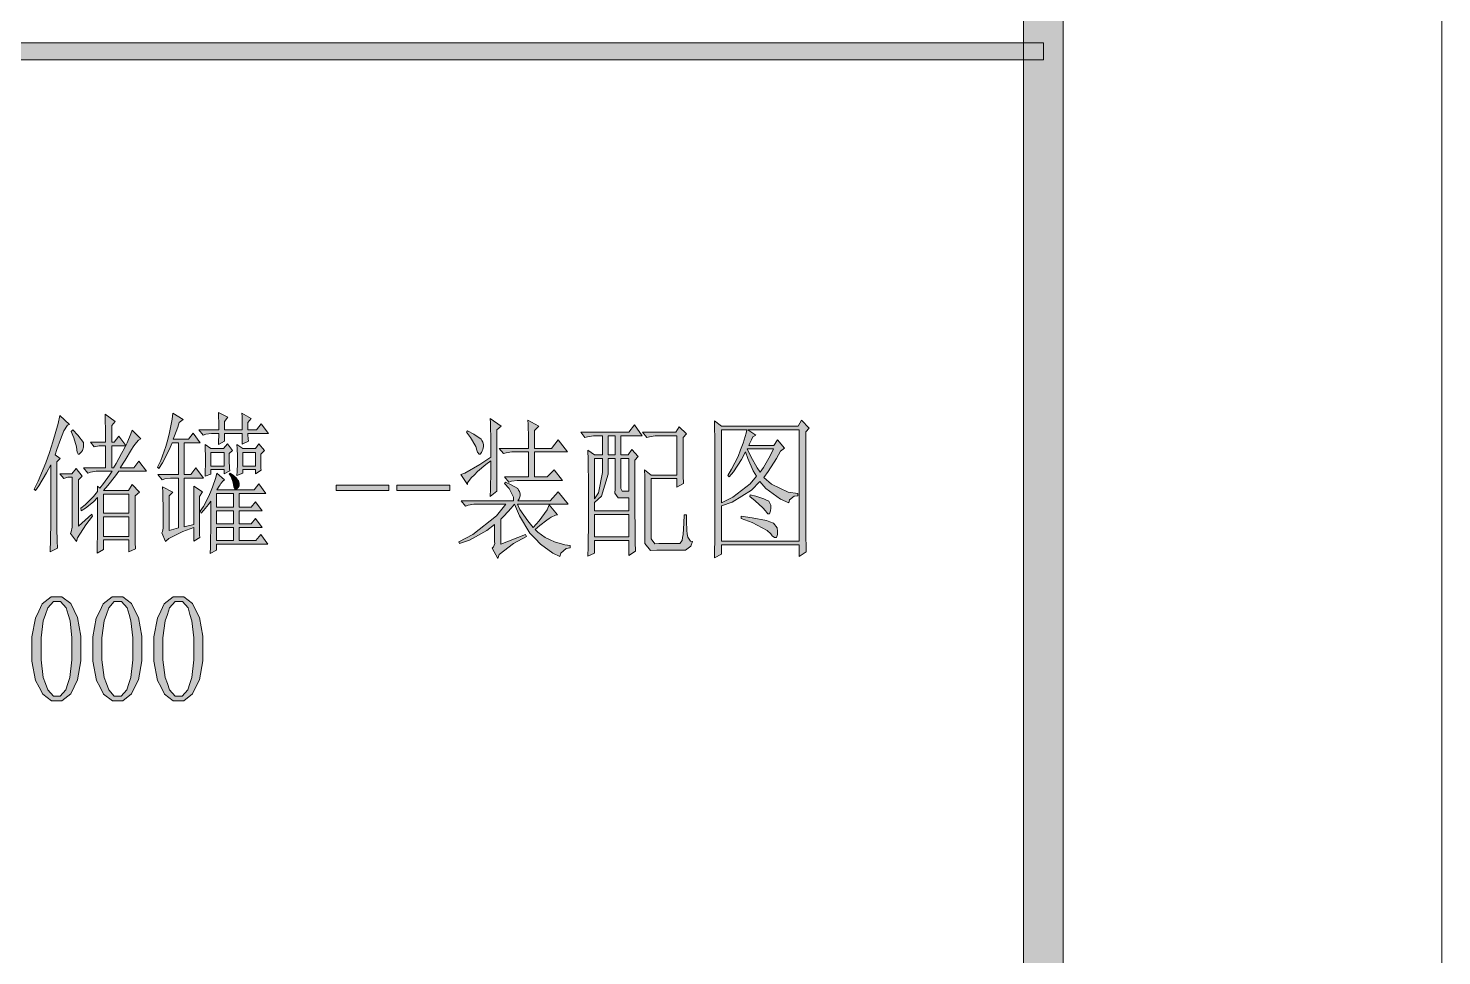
# Model space of a CAD drawing. Header units: millimetres. Extents: x 0 to 829, y 0 to 586.
# Drawn here: x 794.17 to 829.15, y 25.76 to 48.71 of the extents above; entities that cross this region are included whole.
import ezdxf

# ---------------------------------------------------------------- set-up
doc = ezdxf.new("R2010")
doc.units = ezdxf.units.MM

msp = doc.modelspace()

# ---------------------------------------------------------------- hatches: boundary and pattern name
h = msp.add_hatch(color=0)
h.dxf.hatch_style = 2
h.paths.add_polyline_path([(819.788528, 9.36625), (818.80075, 10.3505), (818.80075, 575.281778), (819.788528, 576.266028)])
h = msp.add_hatch(color=0)
h.dxf.hatch_style = 2
h.paths.add_polyline_path([(819.294639, 48.351722), (819.294639, 47.928389), (769.958667, 47.928389), (769.958667, 48.351722)])
h = msp.add_hatch(color=0)
h.dxf.hatch_style = 2
h.paths.add_polyline_path([(798.265556, 36.434889), (798.265556, 37.376806), (798.487806, 37.24275), (798.406667, 37.126333), (798.406667, 37.009917), (798.406667, 36.727694), (798.406667, 36.565417), (798.406667, 36.403139), (798.410194, 36.177361), (798.41725, 36.110333), (798.265556, 36.022139), (798.265556, 36.360806), (797.997444, 36.2585), (797.651722, 36.082111), (797.567056, 36.008028), (797.475333, 36.22675), (797.492972, 36.2585), (797.510611, 36.339639), (797.510611, 36.389028), (797.510611, 36.741806), (797.503556, 37.228639), (797.4965, 37.362694), (797.746972, 37.228639), (797.662306, 37.140444), (797.662306, 36.286722), (797.888083, 36.346694), (797.888083, 37.581417), (797.768139, 37.581417), (797.694056, 37.581417), (797.549417, 37.56025), (797.485917, 37.539083), (797.380083, 37.669611), (797.888083, 37.669611), (797.888083, 38.452778), (797.732861, 38.452778), (797.662306, 38.276389), (797.4965, 37.958889), (797.404778, 37.817778), (797.3695, 37.849528), (797.450639, 38.018861), (797.577639, 38.361056), (797.6235, 38.533917), (797.665833, 38.706778), (797.729333, 39.034861), (797.746972, 39.190083), (798.0045, 39.027806), (797.90925, 38.953722), (797.870444, 38.837306), (797.792833, 38.629167), (797.757556, 38.540972), (798.135028, 38.540972), (798.251444, 38.689139), (798.427833, 38.452778), (798.029194, 38.452778), (798.029194, 37.669611), (798.195, 37.669611), (798.322, 37.831889), (798.5125, 37.581417), (798.029194, 37.581417), (798.029194, 36.374917)])
h = msp.add_hatch(color=0)
h.dxf.hatch_style = 2
h.paths.add_polyline_path([(799.465, 38.777333), (799.465, 38.900806), (799.461472, 39.108944), (799.454417, 39.190083), (799.690778, 39.056028), (799.606111, 38.953722), (799.606111, 38.777333), (799.817778, 38.777333), (799.937722, 38.921972), (800.114111, 38.685611), (799.606111, 38.685611), (799.606111, 38.650333), (799.613167, 38.555083), (799.620222, 38.495111), (799.465, 38.421028), (799.465, 38.685611), (799.031083, 38.685611), (799.031083, 38.495111), (798.875861, 38.406917), (798.882917, 38.495111), (798.889972, 38.636222), (798.889972, 38.685611), (798.780611, 38.685611), (798.706528, 38.685611), (798.565417, 38.664444), (798.498389, 38.643278), (798.392556, 38.777333), (798.889972, 38.777333), (798.889972, 38.921972), (798.882917, 39.137167), (798.875861, 39.204194), (799.112222, 39.08425), (799.031083, 38.981944), (799.031083, 38.777333)])
h = msp.add_hatch(color=0)
h.dxf.hatch_style = 2
h.paths.add_polyline_path([(794.716611, 35.757556), (794.723667, 36.064472), (794.730722, 36.477222), (794.730722, 36.579528), (794.730722, 37.905972), (794.624889, 37.708417), (794.434389, 37.390917), (794.35325, 37.2745), (794.317972, 37.302722), (794.41675, 37.500278), (794.60725, 37.958889), (794.695444, 38.216417), (794.783639, 38.473944), (794.910639, 38.932556), (794.952972, 39.130111), (795.189333, 38.907861), (795.139944, 38.886694), (795.05175, 38.752639), (795.012944, 38.643278), (794.970611, 38.533917), (794.882417, 38.2905), (794.836556, 38.156444), (794.963556, 38.06825), (794.882417, 37.980056), (794.882417, 36.463111), (794.882417, 36.336111), (794.889472, 36.029194), (794.893, 35.84575)])
h = msp.add_hatch(color=0)
h.paths.add_polyline_path([(795.873722, 35.725806), (795.87725, 35.902194), (795.884306, 36.184417), (795.884306, 36.286722), (795.884306, 37.098111), (795.789056, 36.995806), (795.587972, 36.833528), (795.482139, 36.773556), (795.471556, 36.833528), (795.577389, 36.921722), (795.782, 37.126333), (795.884306, 37.246278), (795.884306, 37.376806), (795.944278, 37.334472), (796.032472, 37.443833), (796.184167, 37.651972), (796.247667, 37.747222), (795.930167, 37.747222), (795.856083, 37.747222), (795.711444, 37.722528), (795.647944, 37.701361), (795.542111, 37.835417), (796.085389, 37.835417), (796.085389, 38.378694), (795.930167, 38.378694), (795.803167, 38.350472), (795.707917, 38.466889), (796.085389, 38.466889), (796.085389, 38.724417), (796.078333, 39.070139), (796.071278, 39.158333), (796.318222, 38.981944), (796.237083, 38.879639), (796.237083, 38.466889), (796.297056, 38.466889), (796.413472, 38.615056), (796.582806, 38.389278), (796.589861, 38.378694), (796.579278, 38.378694), (796.237083, 38.378694), (796.237083, 37.835417), (796.282944, 37.835417), (796.349972, 37.944778), (796.4805, 38.188194), (796.551056, 38.318722), (796.579278, 38.378694), (796.582806, 38.389278), (796.618083, 38.452778), (796.713333, 38.675028), (796.745083, 38.763222), (796.95675, 38.555083), (796.903833, 38.519806), (796.808583, 38.413972), (796.76625, 38.350472), (796.727444, 38.283444), (796.568694, 38.025917), (796.44875, 37.835417), (796.780361, 37.835417), (796.907361, 37.997694), (797.097861, 37.747222), (796.413472, 37.747222), (796.332333, 37.634333), (796.141833, 37.397972), (796.036, 37.2745), (796.649833, 37.2745), (796.745083, 37.419139), (796.921472, 37.228639), (796.815639, 37.140444), (796.815639, 36.314944), (796.815639, 36.233806), (796.819167, 35.990389), (796.826222, 35.828111), (796.660417, 35.757556), (796.660417, 36.050361), (796.036, 36.050361), (796.036, 35.814)])
h.paths.add_polyline_path([(796.036, 36.625389), (796.036, 36.138556), (796.660417, 36.138556), (796.660417, 36.625389)])
h.paths.add_polyline_path([(796.036, 37.182778), (796.036, 36.713583), (796.660417, 36.713583), (796.660417, 37.182778)])
h = msp.add_hatch(color=0)
h.dxf.hatch_style = 2
h.paths.add_polyline_path([(805.769139, 38.773806), (805.769139, 37.256861), (805.606861, 37.122806), (805.610389, 37.309778), (805.617444, 37.75075), (805.617444, 38.008278), (805.493972, 37.913028), (805.289361, 37.740167), (805.21175, 37.662556), (805.130611, 37.584944), (805.045944, 37.461472), (805.038889, 37.419139), (804.876611, 37.669611), (804.975389, 37.704889), (805.345806, 37.920083), (805.617444, 38.096472), (805.617444, 38.470417), (805.610389, 38.950194), (805.606861, 39.0525), (805.874972, 38.862)])
h = msp.add_hatch(color=0)
h.dxf.hatch_style = 2
h.paths.add_polyline_path([(805.829111, 38.315194), (806.548778, 38.315194), (806.548778, 38.565667), (806.541722, 38.914917), (806.534667, 39.010167), (806.806306, 38.862), (806.700472, 38.759694), (806.700472, 38.315194), (807.123806, 38.315194), (807.289611, 38.523333), (807.515389, 38.227), (806.700472, 38.227), (806.700472, 37.609639), (807.017972, 37.609639), (807.183778, 37.786028), (807.395444, 37.521444), (806.347694, 37.521444), (806.270083, 37.521444), (806.128972, 37.500278), (806.065472, 37.479111), (805.959639, 37.609639), (806.548778, 37.609639), (806.548778, 38.227), (806.217167, 38.227), (806.143083, 38.227), (805.998444, 38.205833), (805.934944, 38.184667)])
h = msp.add_hatch(color=0)
h.paths.add_polyline_path([(809.187556, 38.022389), (809.187556, 37.126333), (809.194611, 35.997444), (809.198139, 35.771667), (809.035861, 35.665833), (809.035861, 36.03625), (808.185667, 36.03625), (808.185667, 35.725806), (808.019861, 35.651722), (808.026917, 35.881028), (808.033972, 36.530139), (808.033972, 36.949944), (808.033972, 37.36975), (808.026917, 38.029444), (808.019861, 38.272861), (808.185667, 38.156444), (808.38675, 38.156444), (808.38675, 38.625639), (808.231528, 38.625639), (808.157444, 38.625639), (808.016333, 38.604472), (807.949306, 38.583306), (807.843472, 38.713833), (809.035861, 38.713833), (809.176972, 38.89375), (809.363944, 38.625639), (808.834778, 38.625639), (808.834778, 38.156444), (809.02175, 38.156444), (809.106417, 38.286972), (809.268694, 38.110583)])
h.paths.add_polyline_path([(808.527861, 38.06825), (808.527861, 37.676667), (808.355, 37.133389), (808.185667, 36.978167), (808.185667, 36.773556), (809.035861, 36.773556), (809.035861, 37.094583), (808.870056, 37.094583), (808.774806, 37.094583), (808.686611, 37.203944), (808.693667, 37.316833), (808.693667, 38.06825)])
h.paths.add_polyline_path([(808.185667, 36.681833), (808.185667, 36.124444), (809.035861, 36.124444), (809.035861, 36.681833)])
h.paths.add_polyline_path([(808.834778, 38.06825), (808.834778, 37.390917), (808.834778, 37.323889), (808.873583, 37.256861), (808.915917, 37.256861), (809.035861, 37.256861), (809.035861, 38.06825)])
h.paths.add_polyline_path([(808.185667, 38.06825), (808.185667, 37.066361), (808.284444, 37.214528), (808.38675, 37.715472), (808.38675, 38.06825)])
h.paths.add_polyline_path([(808.527861, 38.625639), (808.527861, 38.156444), (808.693667, 38.156444), (808.693667, 38.625639)])
h = msp.add_hatch(color=0)
h.dxf.hatch_style = 2
h.paths.add_polyline_path([(810.376417, 38.583306), (810.376417, 38.198778), (810.383472, 37.634333), (810.390528, 37.447361), (810.224722, 37.359167), (810.224722, 37.567306), (809.586194, 37.567306), (809.586194, 36.212639), (809.586194, 36.078583), (809.681444, 35.955111), (809.776694, 35.962167), (810.249417, 35.962167), (810.295278, 35.962167), (810.35525, 36.03625), (810.365833, 36.110333), (810.376417, 36.184417), (810.394056, 36.463111), (810.401111, 36.667722), (810.461083, 36.667722), (810.461083, 36.516028), (810.471667, 36.279667), (810.48225, 36.198528), (810.496361, 36.117389), (810.559861, 36.022139), (810.612778, 36.008028), (810.570444, 35.895139), (810.436389, 35.792833), (810.341139, 35.799889), (809.730833, 35.799889), (809.575611, 35.785778), (809.427444, 35.962167), (809.4345, 36.152667), (809.4345, 36.801778), (809.427444, 37.616694), (809.423917, 37.786028), (809.586194, 37.6555), (810.224722, 37.6555), (810.224722, 38.625639), (809.766111, 38.625639), (809.6885, 38.625639), (809.547389, 38.604472), (809.480361, 38.583306), (809.374528, 38.713833), (810.200028, 38.713833), (810.284694, 38.847889), (810.461083, 38.6715)])
h = msp.add_hatch(color=0)
h.paths.add_polyline_path([(813.417361, 38.727944), (813.417361, 36.286722), (813.417361, 36.138556), (813.424417, 35.873972), (813.427944, 35.754028), (813.251556, 35.637611), (813.251556, 35.930417), (811.332444, 35.930417), (811.332444, 35.697583), (811.156056, 35.609389), (811.159583, 35.754028), (811.166639, 36.057417), (811.166639, 36.212639), (811.166639, 38.435139), (811.166639, 38.562139), (811.159583, 38.840833), (811.156056, 38.996056), (811.332444, 38.862), (813.230389, 38.862), (813.311528, 39.010167), (813.4985, 38.816139)])
h.paths.add_polyline_path([(811.332444, 36.022139), (813.251556, 36.022139), (813.251556, 38.773806), (811.978028, 38.773806), (812.179111, 38.63975), (812.108556, 38.597417), (812.073278, 38.530389), (812.020361, 38.428083), (812.002722, 38.389278), (812.627139, 38.389278), (812.711806, 38.523333), (812.888194, 38.318722), (812.792944, 38.244639), (812.694167, 38.06825), (812.486028, 37.743694), (812.380194, 37.595528), (812.563639, 37.426194), (812.979917, 37.228639), (813.216278, 37.196889), (813.216278, 37.140444), (813.128083, 37.133389), (813.015194, 37.045194), (812.994028, 36.964056), (812.785889, 37.059306), (812.426056, 37.323889), (812.274361, 37.493222), (812.06975, 37.285083), (811.597028, 36.985222), (811.332444, 36.889972)])
h.paths.add_polyline_path([(811.332444, 38.773806), (811.332444, 36.964056), (811.607611, 37.108694), (812.038, 37.440306), (812.193222, 37.62375), (812.115611, 37.757806), (811.978028, 38.061194), (811.921583, 38.230528), (811.826333, 38.043556), (811.62525, 37.736639), (811.519417, 37.609639), (811.484139, 37.641389), (811.579389, 37.796611), (811.738139, 38.114111), (811.801639, 38.279917), (811.868667, 38.445722), (811.94275, 38.692667), (811.956861, 38.773806)])
h.paths.add_polyline_path([(811.967444, 38.301083), (812.052111, 38.117639), (812.210861, 37.831889), (812.284944, 37.729583), (812.369611, 37.846), (812.531889, 38.13175), (812.616556, 38.301083)])
h = msp.add_hatch(color=0)
h.dxf.hatch_style = 2
h.paths.add_polyline_path([(795.235194, 38.731472), (795.270472, 38.777333), (795.401, 38.643278), (795.535056, 38.456306), (795.535056, 38.399861), (795.538583, 38.346944), (795.517417, 38.262278), (795.489194, 38.230528), (795.460972, 38.202306), (795.429222, 38.174083), (795.408056, 38.174083), (795.383361, 38.223472), (795.376306, 38.276389), (795.365722, 38.350472), (795.295167, 38.57625)])
h = msp.add_hatch(color=0)
h.dxf.hatch_style = 2
h.paths.add_polyline_path([(805.038889, 38.745583), (805.197639, 38.664444), (805.377556, 38.5445), (805.398722, 38.509222), (805.419889, 38.470417), (805.441056, 38.413972), (805.441056, 38.389278), (805.441056, 38.361056), (805.423417, 38.2905), (805.405778, 38.251694), (805.388139, 38.209361), (805.356389, 38.170556), (805.345806, 38.170556), (805.328167, 38.170556), (805.292889, 38.219944), (805.27525, 38.272861), (805.247028, 38.361056), (805.1165, 38.583306), (805.017722, 38.713833)])
h = msp.add_hatch(color=0)
h.paths.add_polyline_path([(798.547778, 37.627278), (798.551306, 37.733111), (798.558361, 37.930667), (798.558361, 38.025917), (798.558361, 38.121167), (798.551306, 38.315194), (798.547778, 38.410444), (798.688889, 38.308139), (799.006389, 38.308139), (799.101639, 38.424556), (799.228639, 38.262278), (799.1475, 38.188194), (799.1475, 38.025917), (799.154556, 37.81425), (799.158083, 37.761333), (799.016972, 37.68725), (799.016972, 37.789556), (798.688889, 37.789556), (798.688889, 37.673139)])
h.paths.add_polyline_path([(798.688889, 38.216417), (798.688889, 37.87775), (799.016972, 37.87775), (799.016972, 38.216417)])
h = msp.add_hatch(color=0)
h.paths.add_polyline_path([(799.334472, 37.644917), (799.341528, 37.740167), (799.348583, 37.930667), (799.348583, 38.025917), (799.348583, 38.121167), (799.341528, 38.315194), (799.334472, 38.410444), (799.479111, 38.308139), (799.796611, 38.308139), (799.87775, 38.424556), (800.018861, 38.262278), (799.923611, 38.174083), (799.923611, 38.018861), (799.930667, 37.821306), (799.937722, 37.775444), (799.796611, 37.68725), (799.796611, 37.789556), (799.479111, 37.789556), (799.479111, 37.701361)])
h.paths.add_polyline_path([(799.479111, 38.216417), (799.479111, 37.87775), (799.796611, 37.87775), (799.796611, 38.216417)])
h = msp.add_hatch(color=0)
h.dxf.hatch_style = 2
h.paths.add_polyline_path([(795.411583, 36.389028), (795.743194, 36.685361), (795.764361, 36.6395), (795.595028, 36.420778), (795.393944, 36.103278), (795.365722, 36.008028), (795.214028, 36.212639), (795.235194, 36.251444), (795.259889, 36.367861), (795.259889, 36.449), (795.259889, 37.599056), (795.154056, 37.599056), (795.048222, 37.567306), (794.952972, 37.68725), (795.249306, 37.68725), (795.355139, 37.817778), (795.506833, 37.627278), (795.411583, 37.539083)])
h = msp.add_hatch(color=0)
h.paths.add_polyline_path([(798.688889, 37.009917), (798.628917, 36.928778), (798.5125, 36.780611), (798.452528, 36.713583), (798.427833, 36.759444), (798.505444, 36.875861), (798.632444, 37.11575), (798.681833, 37.235694), (798.731222, 37.359167), (798.812361, 37.592), (798.840583, 37.701361), (799.031083, 37.539083), (798.995806, 37.510861), (798.939361, 37.447361), (798.918194, 37.415611), (798.897028, 37.380333), (798.858222, 37.316833), (798.840583, 37.288611), (799.761333, 37.288611), (799.87775, 37.436778), (800.054139, 37.200417), (799.394444, 37.200417), (799.394444, 36.86175), (799.690778, 36.86175), (799.796611, 36.995806), (799.958889, 36.773556), (799.394444, 36.773556), (799.394444, 36.449), (799.690778, 36.449), (799.796611, 36.583056), (799.958889, 36.360806), (799.394444, 36.360806), (799.394444, 36.03625), (799.807194, 36.03625), (799.923611, 36.184417), (800.103528, 35.948056), (798.83, 35.948056), (798.83, 35.799889), (798.674778, 35.711694), (798.681833, 35.866917), (798.688889, 36.516028)])
h.paths.add_polyline_path([(798.83, 37.200417), (798.83, 36.86175), (799.253333, 36.86175), (799.253333, 37.200417)])
h.paths.add_polyline_path([(798.83, 36.360806), (798.83, 36.03625), (799.253333, 36.03625), (799.253333, 36.360806)])
h.paths.add_polyline_path([(798.83, 36.773556), (798.83, 36.449), (799.253333, 36.449), (799.253333, 36.773556)])
h = msp.add_hatch(color=0)
h.dxf.hatch_style = 2
h.paths.add_polyline_path([(799.172194, 37.701361), (799.24275, 37.651972), (799.334472, 37.570833), (799.352111, 37.539083), (799.373278, 37.510861), (799.390917, 37.450889), (799.390917, 37.422667), (799.387389, 37.390917), (799.36975, 37.348583), (799.352111, 37.334472), (799.338, 37.316833), (799.313306, 37.302722), (799.299194, 37.302722), (799.281556, 37.302722), (799.260389, 37.362694), (799.253333, 37.422667), (799.235694, 37.49675), (799.182778, 37.627278), (799.1475, 37.68725)])
h = msp.add_hatch(color=0)
h.dxf.hatch_style = 2
h.paths.add_polyline_path([(806.181889, 37.0205), (806.181889, 37.108694), (806.072528, 37.320361), (805.959639, 37.447361), (805.980806, 37.475583), (806.125444, 37.415611), (806.284194, 37.320361), (806.305361, 37.285083), (806.326528, 37.246278), (806.347694, 37.189833), (806.347694, 37.168667), (806.347694, 37.136917), (806.319472, 37.062833), (806.287722, 37.0205), (807.088528, 37.0205), (807.289611, 37.239222), (807.536556, 36.932306), (806.277139, 36.932306), (806.340639, 36.805306), (806.534667, 36.519556), (806.665194, 36.357278), (806.813361, 36.519556), (807.014444, 36.79825), (807.067361, 36.918194), (807.268444, 36.667722), (807.219056, 36.660667), (807.11675, 36.614806), (807.060306, 36.579528), (807.003861, 36.540722), (806.831, 36.410194), (806.714583, 36.311417), (806.785139, 36.240861), (806.968583, 36.110333), (807.085, 36.053889), (807.197889, 36.000972), (807.448361, 35.930417), (807.585944, 35.916306), (807.585944, 35.856333), (807.483639, 35.835167), (807.356639, 35.725806), (807.324889, 35.637611), (807.155556, 35.725806), (806.852167, 35.948056), (806.718111, 36.085639), (806.587583, 36.219694), (806.330056, 36.643028), (806.206583, 36.932306), (806.125444, 36.837056), (805.952583, 36.650083), (805.864389, 36.561889), (805.864389, 35.944528), (806.478222, 36.180889), (806.499389, 36.135028), (806.181889, 35.958639), (805.829111, 35.687), (805.793833, 35.59175), (805.652722, 35.842222), (805.688, 35.8775), (805.716222, 35.958639), (805.712694, 36.0045), (805.712694, 36.431361), (805.522194, 36.283194), (805.088278, 36.046833), (804.841333, 35.958639), (804.827222, 36.0045), (805.176472, 36.187944), (805.758556, 36.650083), (805.994917, 36.932306), (805.27525, 36.932306), (805.197639, 36.932306), (805.056528, 36.907611), (804.993028, 36.886444), (804.887194, 37.0205)])
h = msp.add_hatch(color=0)
h.dxf.hatch_style = 2
h.paths.add_polyline_path([(801.789806, 37.270972), (801.789806, 37.4015), (803.095083, 37.4015), (803.095083, 37.270972)])
h = msp.add_hatch(color=0)
h.dxf.hatch_style = 2
h.paths.add_polyline_path([(803.296167, 37.270972), (803.296167, 37.4015), (804.604972, 37.4015), (804.604972, 37.270972)])
h = msp.add_hatch(color=0)
h.dxf.hatch_style = 2
h.paths.add_polyline_path([(812.038, 37.168667), (812.179111, 37.129861), (812.380194, 37.066361), (812.440167, 37.034611), (812.496611, 37.006389), (812.549528, 36.907611), (812.546, 36.837056), (812.538944, 36.7665), (812.51425, 36.699472), (812.496611, 36.699472), (812.478972, 36.699472), (812.440167, 36.73475), (812.415472, 36.770028), (812.3555, 36.844111), (812.161472, 37.0205), (812.027417, 37.122806)])
h = msp.add_hatch(color=0)
h.dxf.hatch_style = 2
h.paths.add_polyline_path([(811.81575, 36.6395), (812.087389, 36.600694), (812.443694, 36.530139), (812.528361, 36.498389), (812.613028, 36.466639), (812.70475, 36.350222), (812.711806, 36.269083), (812.715333, 36.187944), (812.694167, 36.110333), (812.662417, 36.110333), (812.644778, 36.110333), (812.584806, 36.152667), (812.546, 36.198528), (812.457806, 36.286722), (812.090917, 36.477222), (811.81575, 36.579528)])
h = msp.add_hatch(color=0)
h.paths.add_polyline_path([(794.875361, 32.0675), (794.744833, 32.0675), (794.529639, 32.236833), (794.441444, 32.406167), (794.35325, 32.5755), (794.261528, 33.05175), (794.261528, 33.362194), (794.261528, 33.651472), (794.349722, 34.113611), (794.434389, 34.29), (794.519056, 34.466389), (794.741306, 34.646306), (794.875361, 34.646306), (795.005889, 34.646306), (795.221083, 34.473444), (795.30575, 34.304111), (795.390417, 34.134778), (795.475083, 33.665583), (795.475083, 33.362194), (795.475083, 33.062333), (795.390417, 32.586083), (795.30575, 32.413222), (795.221083, 32.240361), (795.005889, 32.0675)])
h.paths.add_polyline_path([(794.875361, 34.526361), (794.794222, 34.526361), (794.653111, 34.367611), (794.600194, 34.208861), (794.54375, 34.050111), (794.487306, 33.626778), (794.487306, 33.362194), (794.487306, 33.0835), (794.54375, 32.649583), (794.600194, 32.494361), (794.653111, 32.339139), (794.794222, 32.183917), (794.875361, 32.183917), (794.963556, 32.183917), (795.101139, 32.339139), (795.154056, 32.494361), (795.203444, 32.649583), (795.252833, 33.0835), (795.252833, 33.362194), (795.252833, 33.626778), (795.206972, 34.050111), (795.157583, 34.208861), (795.111722, 34.367611), (794.970611, 34.526361)])
h = msp.add_hatch(color=0)
h.paths.add_polyline_path([(796.38525, 32.0675), (796.254722, 32.0675), (796.036, 32.236833), (795.947806, 32.406167), (795.859611, 32.5755), (795.771417, 33.05175), (795.771417, 33.362194), (795.771417, 33.651472), (795.856083, 34.113611), (795.94075, 34.29), (796.028944, 34.466389), (796.247667, 34.646306), (796.38525, 34.646306), (796.51225, 34.646306), (796.727444, 34.473444), (796.812111, 34.304111), (796.900306, 34.134778), (796.984972, 33.665583), (796.984972, 33.362194), (796.984972, 33.062333), (796.900306, 32.586083), (796.812111, 32.413222), (796.727444, 32.240361), (796.51225, 32.0675)])
h.paths.add_polyline_path([(796.38525, 34.526361), (796.300583, 34.526361), (796.163, 34.367611), (796.106556, 34.208861), (796.050111, 34.050111), (795.993667, 33.626778), (795.993667, 33.362194), (795.993667, 33.0835), (796.050111, 32.649583), (796.106556, 32.494361), (796.163, 32.339139), (796.300583, 32.183917), (796.38525, 32.183917), (796.473444, 32.183917), (796.611028, 32.339139), (796.660417, 32.494361), (796.709806, 32.649583), (796.759194, 33.0835), (796.759194, 33.362194), (796.759194, 33.626778), (796.713333, 34.050111), (796.667472, 34.208861), (796.618083, 34.367611), (796.476972, 34.526361)])
h = msp.add_hatch(color=0)
h.paths.add_polyline_path([(797.891611, 32.0675), (797.761083, 32.0675), (797.545889, 32.236833), (797.457694, 32.406167), (797.3695, 32.5755), (797.277778, 33.05175), (797.277778, 33.362194), (797.277778, 33.651472), (797.365972, 34.113611), (797.450639, 34.29), (797.535306, 34.466389), (797.757556, 34.646306), (797.891611, 34.646306), (798.022139, 34.646306), (798.237333, 34.473444), (798.322, 34.304111), (798.406667, 34.134778), (798.491333, 33.665583), (798.491333, 33.362194), (798.491333, 33.062333), (798.406667, 32.586083), (798.322, 32.413222), (798.237333, 32.240361), (798.022139, 32.0675)])
h.paths.add_polyline_path([(797.891611, 34.526361), (797.810472, 34.526361), (797.669361, 34.367611), (797.616444, 34.208861), (797.56, 34.050111), (797.503556, 33.626778), (797.503556, 33.362194), (797.503556, 33.0835), (797.56, 32.649583), (797.616444, 32.494361), (797.669361, 32.339139), (797.810472, 32.183917), (797.891611, 32.183917), (797.979806, 32.183917), (798.117389, 32.339139), (798.170306, 32.494361), (798.219694, 32.649583), (798.269083, 33.0835), (798.269083, 33.362194), (798.269083, 33.626778), (798.223222, 34.050111), (798.173833, 34.208861), (798.127972, 34.367611), (797.986861, 34.526361)])

# ---------------------------------------------------------------- linework, layer by layer
at = {"color": 0, "lineweight": 0}
for points in [[(0, 0), (0, 585.632278), (829.154778, 585.632278), (829.154778, 0)], [(819.788528, 9.36625), (818.80075, 10.3505), (818.80075, 575.281778), (819.788528, 576.266028)], [(819.294639, 48.351722), (819.294639, 47.928389), (769.958667, 47.928389), (769.958667, 48.351722)], [(798.265556, 36.434889), (798.265556, 37.376806), (798.487806, 37.24275), (798.406667, 37.126333), (798.406667, 37.009917), (798.406667, 36.727694), (798.406667, 36.565417), (798.406667, 36.403139), (798.410194, 36.177361), (798.41725, 36.110333), (798.265556, 36.022139), (798.265556, 36.360806), (797.997444, 36.2585), (797.651722, 36.082111), (797.567056, 36.008028), (797.475333, 36.22675), (797.492972, 36.2585), (797.510611, 36.339639), (797.510611, 36.389028), (797.510611, 36.741806), (797.503556, 37.228639), (797.4965, 37.362694), (797.746972, 37.228639), (797.662306, 37.140444), (797.662306, 36.286722), (797.888083, 36.346694), (797.888083, 37.581417), (797.768139, 37.581417), (797.694056, 37.581417), (797.549417, 37.56025), (797.485917, 37.539083), (797.380083, 37.669611), (797.888083, 37.669611), (797.888083, 38.452778), (797.732861, 38.452778), (797.662306, 38.276389), (797.4965, 37.958889), (797.404778, 37.817778), (797.3695, 37.849528), (797.450639, 38.018861), (797.577639, 38.361056), (797.6235, 38.533917), (797.665833, 38.706778), (797.729333, 39.034861), (797.746972, 39.190083), (798.0045, 39.027806), (797.90925, 38.953722), (797.870444, 38.837306), (797.792833, 38.629167), (797.757556, 38.540972), (798.135028, 38.540972), (798.251444, 38.689139), (798.427833, 38.452778), (798.029194, 38.452778), (798.029194, 37.669611), (798.195, 37.669611), (798.322, 37.831889), (798.5125, 37.581417), (798.029194, 37.581417), (798.029194, 36.374917)], [(799.465, 38.777333), (799.465, 38.900806), (799.461472, 39.108944), (799.454417, 39.190083), (799.690778, 39.056028), (799.606111, 38.953722), (799.606111, 38.777333), (799.817778, 38.777333), (799.937722, 38.921972), (800.114111, 38.685611), (799.606111, 38.685611), (799.606111, 38.650333), (799.613167, 38.555083), (799.620222, 38.495111), (799.465, 38.421028), (799.465, 38.685611), (799.031083, 38.685611), (799.031083, 38.495111), (798.875861, 38.406917), (798.882917, 38.495111), (798.889972, 38.636222), (798.889972, 38.685611), (798.780611, 38.685611), (798.706528, 38.685611), (798.565417, 38.664444), (798.498389, 38.643278), (798.392556, 38.777333), (798.889972, 38.777333), (798.889972, 38.921972), (798.882917, 39.137167), (798.875861, 39.204194), (799.112222, 39.08425), (799.031083, 38.981944), (799.031083, 38.777333)], [(794.716611, 35.757556), (794.723667, 36.064472), (794.730722, 36.477222), (794.730722, 36.579528), (794.730722, 37.905972), (794.624889, 37.708417), (794.434389, 37.390917), (794.35325, 37.2745), (794.317972, 37.302722), (794.41675, 37.500278), (794.60725, 37.958889), (794.695444, 38.216417), (794.783639, 38.473944), (794.910639, 38.932556), (794.952972, 39.130111), (795.189333, 38.907861), (795.139944, 38.886694), (795.05175, 38.752639), (795.012944, 38.643278), (794.970611, 38.533917), (794.882417, 38.2905), (794.836556, 38.156444), (794.963556, 38.06825), (794.882417, 37.980056), (794.882417, 36.463111), (794.882417, 36.336111), (794.889472, 36.029194), (794.893, 35.84575)], [(795.873722, 35.725806), (795.87725, 35.902194), (795.884306, 36.184417), (795.884306, 36.286722), (795.884306, 37.098111), (795.789056, 36.995806), (795.587972, 36.833528), (795.482139, 36.773556), (795.471556, 36.833528), (795.577389, 36.921722), (795.782, 37.126333), (795.884306, 37.246278), (795.884306, 37.376806), (795.944278, 37.334472), (796.032472, 37.443833), (796.184167, 37.651972), (796.247667, 37.747222), (795.930167, 37.747222), (795.856083, 37.747222), (795.711444, 37.722528), (795.647944, 37.701361), (795.542111, 37.835417), (796.085389, 37.835417), (796.085389, 38.378694), (795.930167, 38.378694), (795.803167, 38.350472), (795.707917, 38.466889), (796.085389, 38.466889), (796.085389, 38.724417), (796.078333, 39.070139), (796.071278, 39.158333), (796.318222, 38.981944), (796.237083, 38.879639), (796.237083, 38.466889), (796.297056, 38.466889), (796.413472, 38.615056), (796.582806, 38.389278), (796.589861, 38.378694), (796.579278, 38.378694), (796.237083, 38.378694), (796.237083, 37.835417), (796.282944, 37.835417), (796.349972, 37.944778), (796.4805, 38.188194), (796.551056, 38.318722), (796.579278, 38.378694), (796.582806, 38.389278), (796.618083, 38.452778), (796.713333, 38.675028), (796.745083, 38.763222), (796.95675, 38.555083), (796.903833, 38.519806), (796.808583, 38.413972), (796.76625, 38.350472), (796.727444, 38.283444), (796.568694, 38.025917), (796.44875, 37.835417), (796.780361, 37.835417), (796.907361, 37.997694), (797.097861, 37.747222), (796.413472, 37.747222), (796.332333, 37.634333), (796.141833, 37.397972), (796.036, 37.2745), (796.649833, 37.2745), (796.745083, 37.419139), (796.921472, 37.228639), (796.815639, 37.140444), (796.815639, 36.314944), (796.815639, 36.233806), (796.819167, 35.990389), (796.826222, 35.828111), (796.660417, 35.757556), (796.660417, 36.050361), (796.036, 36.050361), (796.036, 35.814)], [(805.769139, 38.773806), (805.769139, 37.256861), (805.606861, 37.122806), (805.610389, 37.309778), (805.617444, 37.75075), (805.617444, 38.008278), (805.493972, 37.913028), (805.289361, 37.740167), (805.21175, 37.662556), (805.130611, 37.584944), (805.045944, 37.461472), (805.038889, 37.419139), (804.876611, 37.669611), (804.975389, 37.704889), (805.345806, 37.920083), (805.617444, 38.096472), (805.617444, 38.470417), (805.610389, 38.950194), (805.606861, 39.0525), (805.874972, 38.862)], [(805.829111, 38.315194), (806.548778, 38.315194), (806.548778, 38.565667), (806.541722, 38.914917), (806.534667, 39.010167), (806.806306, 38.862), (806.700472, 38.759694), (806.700472, 38.315194), (807.123806, 38.315194), (807.289611, 38.523333), (807.515389, 38.227), (806.700472, 38.227), (806.700472, 37.609639), (807.017972, 37.609639), (807.183778, 37.786028), (807.395444, 37.521444), (806.347694, 37.521444), (806.270083, 37.521444), (806.128972, 37.500278), (806.065472, 37.479111), (805.959639, 37.609639), (806.548778, 37.609639), (806.548778, 38.227), (806.217167, 38.227), (806.143083, 38.227), (805.998444, 38.205833), (805.934944, 38.184667)], [(809.187556, 38.022389), (809.187556, 37.126333), (809.194611, 35.997444), (809.198139, 35.771667), (809.035861, 35.665833), (809.035861, 36.03625), (808.185667, 36.03625), (808.185667, 35.725806), (808.019861, 35.651722), (808.026917, 35.881028), (808.033972, 36.530139), (808.033972, 36.949944), (808.033972, 37.36975), (808.026917, 38.029444), (808.019861, 38.272861), (808.185667, 38.156444), (808.38675, 38.156444), (808.38675, 38.625639), (808.231528, 38.625639), (808.157444, 38.625639), (808.016333, 38.604472), (807.949306, 38.583306), (807.843472, 38.713833), (809.035861, 38.713833), (809.176972, 38.89375), (809.363944, 38.625639), (808.834778, 38.625639), (808.834778, 38.156444), (809.02175, 38.156444), (809.106417, 38.286972), (809.268694, 38.110583)], [(810.376417, 38.583306), (810.376417, 38.198778), (810.383472, 37.634333), (810.390528, 37.447361), (810.224722, 37.359167), (810.224722, 37.567306), (809.586194, 37.567306), (809.586194, 36.212639), (809.586194, 36.078583), (809.681444, 35.955111), (809.776694, 35.962167), (810.249417, 35.962167), (810.295278, 35.962167), (810.35525, 36.03625), (810.365833, 36.110333), (810.376417, 36.184417), (810.394056, 36.463111), (810.401111, 36.667722), (810.461083, 36.667722), (810.461083, 36.516028), (810.471667, 36.279667), (810.48225, 36.198528), (810.496361, 36.117389), (810.559861, 36.022139), (810.612778, 36.008028), (810.570444, 35.895139), (810.436389, 35.792833), (810.341139, 35.799889), (809.730833, 35.799889), (809.575611, 35.785778), (809.427444, 35.962167), (809.4345, 36.152667), (809.4345, 36.801778), (809.427444, 37.616694), (809.423917, 37.786028), (809.586194, 37.6555), (810.224722, 37.6555), (810.224722, 38.625639), (809.766111, 38.625639), (809.6885, 38.625639), (809.547389, 38.604472), (809.480361, 38.583306), (809.374528, 38.713833), (810.200028, 38.713833), (810.284694, 38.847889), (810.461083, 38.6715)], [(813.417361, 38.727944), (813.417361, 36.286722), (813.417361, 36.138556), (813.424417, 35.873972), (813.427944, 35.754028), (813.251556, 35.637611), (813.251556, 35.930417), (811.332444, 35.930417), (811.332444, 35.697583), (811.156056, 35.609389), (811.159583, 35.754028), (811.166639, 36.057417), (811.166639, 36.212639), (811.166639, 38.435139), (811.166639, 38.562139), (811.159583, 38.840833), (811.156056, 38.996056), (811.332444, 38.862), (813.230389, 38.862), (813.311528, 39.010167), (813.4985, 38.816139)], [(795.235194, 38.731472), (795.270472, 38.777333), (795.401, 38.643278), (795.535056, 38.456306), (795.535056, 38.399861), (795.538583, 38.346944), (795.517417, 38.262278), (795.489194, 38.230528), (795.460972, 38.202306), (795.429222, 38.174083), (795.408056, 38.174083), (795.383361, 38.223472), (795.376306, 38.276389), (795.365722, 38.350472), (795.295167, 38.57625)], [(805.038889, 38.745583), (805.197639, 38.664444), (805.377556, 38.5445), (805.398722, 38.509222), (805.419889, 38.470417), (805.441056, 38.413972), (805.441056, 38.389278), (805.441056, 38.361056), (805.423417, 38.2905), (805.405778, 38.251694), (805.388139, 38.209361), (805.356389, 38.170556), (805.345806, 38.170556), (805.328167, 38.170556), (805.292889, 38.219944), (805.27525, 38.272861), (805.247028, 38.361056), (805.1165, 38.583306), (805.017722, 38.713833)], [(808.527861, 38.625639), (808.527861, 38.156444), (808.693667, 38.156444), (808.693667, 38.625639)], [(811.332444, 36.022139), (813.251556, 36.022139), (813.251556, 38.773806), (811.978028, 38.773806), (812.179111, 38.63975), (812.108556, 38.597417), (812.073278, 38.530389), (812.020361, 38.428083), (812.002722, 38.389278), (812.627139, 38.389278), (812.711806, 38.523333), (812.888194, 38.318722), (812.792944, 38.244639), (812.694167, 38.06825), (812.486028, 37.743694), (812.380194, 37.595528), (812.563639, 37.426194), (812.979917, 37.228639), (813.216278, 37.196889), (813.216278, 37.140444), (813.128083, 37.133389), (813.015194, 37.045194), (812.994028, 36.964056), (812.785889, 37.059306), (812.426056, 37.323889), (812.274361, 37.493222), (812.06975, 37.285083), (811.597028, 36.985222), (811.332444, 36.889972)], [(811.332444, 38.773806), (811.332444, 36.964056), (811.607611, 37.108694), (812.038, 37.440306), (812.193222, 37.62375), (812.115611, 37.757806), (811.978028, 38.061194), (811.921583, 38.230528), (811.826333, 38.043556), (811.62525, 37.736639), (811.519417, 37.609639), (811.484139, 37.641389), (811.579389, 37.796611), (811.738139, 38.114111), (811.801639, 38.279917), (811.868667, 38.445722), (811.94275, 38.692667), (811.956861, 38.773806)], [(798.547778, 37.627278), (798.551306, 37.733111), (798.558361, 37.930667), (798.558361, 38.025917), (798.558361, 38.121167), (798.551306, 38.315194), (798.547778, 38.410444), (798.688889, 38.308139), (799.006389, 38.308139), (799.101639, 38.424556), (799.228639, 38.262278), (799.1475, 38.188194), (799.1475, 38.025917), (799.154556, 37.81425), (799.158083, 37.761333), (799.016972, 37.68725), (799.016972, 37.789556), (798.688889, 37.789556), (798.688889, 37.673139)], [(798.688889, 38.216417), (798.688889, 37.87775), (799.016972, 37.87775), (799.016972, 38.216417)], [(799.334472, 37.644917), (799.341528, 37.740167), (799.348583, 37.930667), (799.348583, 38.025917), (799.348583, 38.121167), (799.341528, 38.315194), (799.334472, 38.410444), (799.479111, 38.308139), (799.796611, 38.308139), (799.87775, 38.424556), (800.018861, 38.262278), (799.923611, 38.174083), (799.923611, 38.018861), (799.930667, 37.821306), (799.937722, 37.775444), (799.796611, 37.68725), (799.796611, 37.789556), (799.479111, 37.789556), (799.479111, 37.701361)], [(799.479111, 38.216417), (799.479111, 37.87775), (799.796611, 37.87775), (799.796611, 38.216417)], [(811.967444, 38.301083), (812.052111, 38.117639), (812.210861, 37.831889), (812.284944, 37.729583), (812.369611, 37.846), (812.531889, 38.13175), (812.616556, 38.301083)], [(795.411583, 36.389028), (795.743194, 36.685361), (795.764361, 36.6395), (795.595028, 36.420778), (795.393944, 36.103278), (795.365722, 36.008028), (795.214028, 36.212639), (795.235194, 36.251444), (795.259889, 36.367861), (795.259889, 36.449), (795.259889, 37.599056), (795.154056, 37.599056), (795.048222, 37.567306), (794.952972, 37.68725), (795.249306, 37.68725), (795.355139, 37.817778), (795.506833, 37.627278), (795.411583, 37.539083)], [(808.527861, 38.06825), (808.527861, 37.676667), (808.355, 37.133389), (808.185667, 36.978167), (808.185667, 36.773556), (809.035861, 36.773556), (809.035861, 37.094583), (808.870056, 37.094583), (808.774806, 37.094583), (808.686611, 37.203944), (808.693667, 37.316833), (808.693667, 38.06825)], [(808.185667, 38.06825), (808.185667, 37.066361), (808.284444, 37.214528), (808.38675, 37.715472), (808.38675, 38.06825)], [(808.834778, 38.06825), (808.834778, 37.390917), (808.834778, 37.323889), (808.873583, 37.256861), (808.915917, 37.256861), (809.035861, 37.256861), (809.035861, 38.06825)], [(798.688889, 37.009917), (798.628917, 36.928778), (798.5125, 36.780611), (798.452528, 36.713583), (798.427833, 36.759444), (798.505444, 36.875861), (798.632444, 37.11575), (798.681833, 37.235694), (798.731222, 37.359167), (798.812361, 37.592), (798.840583, 37.701361), (799.031083, 37.539083), (798.995806, 37.510861), (798.939361, 37.447361), (798.918194, 37.415611), (798.897028, 37.380333), (798.858222, 37.316833), (798.840583, 37.288611), (799.761333, 37.288611), (799.87775, 37.436778), (800.054139, 37.200417), (799.394444, 37.200417), (799.394444, 36.86175), (799.690778, 36.86175), (799.796611, 36.995806), (799.958889, 36.773556), (799.394444, 36.773556), (799.394444, 36.449), (799.690778, 36.449), (799.796611, 36.583056), (799.958889, 36.360806), (799.394444, 36.360806), (799.394444, 36.03625), (799.807194, 36.03625), (799.923611, 36.184417), (800.103528, 35.948056), (798.83, 35.948056), (798.83, 35.799889), (798.674778, 35.711694), (798.681833, 35.866917), (798.688889, 36.516028)], [(799.172194, 37.701361), (799.24275, 37.651972), (799.334472, 37.570833), (799.352111, 37.539083), (799.373278, 37.510861), (799.390917, 37.450889), (799.390917, 37.422667), (799.387389, 37.390917), (799.36975, 37.348583), (799.352111, 37.334472), (799.338, 37.316833), (799.313306, 37.302722), (799.299194, 37.302722), (799.281556, 37.302722), (799.260389, 37.362694), (799.253333, 37.422667), (799.235694, 37.49675), (799.182778, 37.627278), (799.1475, 37.68725)], [(806.181889, 37.0205), (806.181889, 37.108694), (806.072528, 37.320361), (805.959639, 37.447361), (805.980806, 37.475583), (806.125444, 37.415611), (806.284194, 37.320361), (806.305361, 37.285083), (806.326528, 37.246278), (806.347694, 37.189833), (806.347694, 37.168667), (806.347694, 37.136917), (806.319472, 37.062833), (806.287722, 37.0205), (807.088528, 37.0205), (807.289611, 37.239222), (807.536556, 36.932306), (806.277139, 36.932306), (806.340639, 36.805306), (806.534667, 36.519556), (806.665194, 36.357278), (806.813361, 36.519556), (807.014444, 36.79825), (807.067361, 36.918194), (807.268444, 36.667722), (807.219056, 36.660667), (807.11675, 36.614806), (807.060306, 36.579528), (807.003861, 36.540722), (806.831, 36.410194), (806.714583, 36.311417), (806.785139, 36.240861), (806.968583, 36.110333), (807.085, 36.053889), (807.197889, 36.000972), (807.448361, 35.930417), (807.585944, 35.916306), (807.585944, 35.856333), (807.483639, 35.835167), (807.356639, 35.725806), (807.324889, 35.637611), (807.155556, 35.725806), (806.852167, 35.948056), (806.718111, 36.085639), (806.587583, 36.219694), (806.330056, 36.643028), (806.206583, 36.932306), (806.125444, 36.837056), (805.952583, 36.650083), (805.864389, 36.561889), (805.864389, 35.944528), (806.478222, 36.180889), (806.499389, 36.135028), (806.181889, 35.958639), (805.829111, 35.687), (805.793833, 35.59175), (805.652722, 35.842222), (805.688, 35.8775), (805.716222, 35.958639), (805.712694, 36.0045), (805.712694, 36.431361), (805.522194, 36.283194), (805.088278, 36.046833), (804.841333, 35.958639), (804.827222, 36.0045), (805.176472, 36.187944), (805.758556, 36.650083), (805.994917, 36.932306), (805.27525, 36.932306), (805.197639, 36.932306), (805.056528, 36.907611), (804.993028, 36.886444), (804.887194, 37.0205)], [(796.036, 37.182778), (796.036, 36.713583), (796.660417, 36.713583), (796.660417, 37.182778)], [(798.83, 37.200417), (798.83, 36.86175), (799.253333, 36.86175), (799.253333, 37.200417)], [(801.789806, 37.270972), (801.789806, 37.4015), (803.095083, 37.4015), (803.095083, 37.270972)], [(803.296167, 37.270972), (803.296167, 37.4015), (804.604972, 37.4015), (804.604972, 37.270972)], [(812.038, 37.168667), (812.179111, 37.129861), (812.380194, 37.066361), (812.440167, 37.034611), (812.496611, 37.006389), (812.549528, 36.907611), (812.546, 36.837056), (812.538944, 36.7665), (812.51425, 36.699472), (812.496611, 36.699472), (812.478972, 36.699472), (812.440167, 36.73475), (812.415472, 36.770028), (812.3555, 36.844111), (812.161472, 37.0205), (812.027417, 37.122806)], [(798.83, 36.773556), (798.83, 36.449), (799.253333, 36.449), (799.253333, 36.773556)], [(796.036, 36.625389), (796.036, 36.138556), (796.660417, 36.138556), (796.660417, 36.625389)], [(808.185667, 36.681833), (808.185667, 36.124444), (809.035861, 36.124444), (809.035861, 36.681833)], [(811.81575, 36.6395), (812.087389, 36.600694), (812.443694, 36.530139), (812.528361, 36.498389), (812.613028, 36.466639), (812.70475, 36.350222), (812.711806, 36.269083), (812.715333, 36.187944), (812.694167, 36.110333), (812.662417, 36.110333), (812.644778, 36.110333), (812.584806, 36.152667), (812.546, 36.198528), (812.457806, 36.286722), (812.090917, 36.477222), (811.81575, 36.579528)], [(798.83, 36.360806), (798.83, 36.03625), (799.253333, 36.03625), (799.253333, 36.360806)], [(794.875361, 32.0675), (794.744833, 32.0675), (794.529639, 32.236833), (794.441444, 32.406167), (794.35325, 32.5755), (794.261528, 33.05175), (794.261528, 33.362194), (794.261528, 33.651472), (794.349722, 34.113611), (794.434389, 34.29), (794.519056, 34.466389), (794.741306, 34.646306), (794.875361, 34.646306), (795.005889, 34.646306), (795.221083, 34.473444), (795.30575, 34.304111), (795.390417, 34.134778), (795.475083, 33.665583), (795.475083, 33.362194), (795.475083, 33.062333), (795.390417, 32.586083), (795.30575, 32.413222), (795.221083, 32.240361), (795.005889, 32.0675)], [(796.38525, 32.0675), (796.254722, 32.0675), (796.036, 32.236833), (795.947806, 32.406167), (795.859611, 32.5755), (795.771417, 33.05175), (795.771417, 33.362194), (795.771417, 33.651472), (795.856083, 34.113611), (795.94075, 34.29), (796.028944, 34.466389), (796.247667, 34.646306), (796.38525, 34.646306), (796.51225, 34.646306), (796.727444, 34.473444), (796.812111, 34.304111), (796.900306, 34.134778), (796.984972, 33.665583), (796.984972, 33.362194), (796.984972, 33.062333), (796.900306, 32.586083), (796.812111, 32.413222), (796.727444, 32.240361), (796.51225, 32.0675)], [(797.891611, 32.0675), (797.761083, 32.0675), (797.545889, 32.236833), (797.457694, 32.406167), (797.3695, 32.5755), (797.277778, 33.05175), (797.277778, 33.362194), (797.277778, 33.651472), (797.365972, 34.113611), (797.450639, 34.29), (797.535306, 34.466389), (797.757556, 34.646306), (797.891611, 34.646306), (798.022139, 34.646306), (798.237333, 34.473444), (798.322, 34.304111), (798.406667, 34.134778), (798.491333, 33.665583), (798.491333, 33.362194), (798.491333, 33.062333), (798.406667, 32.586083), (798.322, 32.413222), (798.237333, 32.240361), (798.022139, 32.0675)], [(794.875361, 34.526361), (794.794222, 34.526361), (794.653111, 34.367611), (794.600194, 34.208861), (794.54375, 34.050111), (794.487306, 33.626778), (794.487306, 33.362194), (794.487306, 33.0835), (794.54375, 32.649583), (794.600194, 32.494361), (794.653111, 32.339139), (794.794222, 32.183917), (794.875361, 32.183917), (794.963556, 32.183917), (795.101139, 32.339139), (795.154056, 32.494361), (795.203444, 32.649583), (795.252833, 33.0835), (795.252833, 33.362194), (795.252833, 33.626778), (795.206972, 34.050111), (795.157583, 34.208861), (795.111722, 34.367611), (794.970611, 34.526361)], [(796.38525, 34.526361), (796.300583, 34.526361), (796.163, 34.367611), (796.106556, 34.208861), (796.050111, 34.050111), (795.993667, 33.626778), (795.993667, 33.362194), (795.993667, 33.0835), (796.050111, 32.649583), (796.106556, 32.494361), (796.163, 32.339139), (796.300583, 32.183917), (796.38525, 32.183917), (796.473444, 32.183917), (796.611028, 32.339139), (796.660417, 32.494361), (796.709806, 32.649583), (796.759194, 33.0835), (796.759194, 33.362194), (796.759194, 33.626778), (796.713333, 34.050111), (796.667472, 34.208861), (796.618083, 34.367611), (796.476972, 34.526361)], [(797.891611, 34.526361), (797.810472, 34.526361), (797.669361, 34.367611), (797.616444, 34.208861), (797.56, 34.050111), (797.503556, 33.626778), (797.503556, 33.362194), (797.503556, 33.0835), (797.56, 32.649583), (797.616444, 32.494361), (797.669361, 32.339139), (797.810472, 32.183917), (797.891611, 32.183917), (797.979806, 32.183917), (798.117389, 32.339139), (798.170306, 32.494361), (798.219694, 32.649583), (798.269083, 33.0835), (798.269083, 33.362194), (798.269083, 33.626778), (798.223222, 34.050111), (798.173833, 34.208861), (798.127972, 34.367611), (797.986861, 34.526361)]]:
    msp.add_lwpolyline(points, close=True, dxfattribs=at)

doc.saveas('drawing.dxf')
